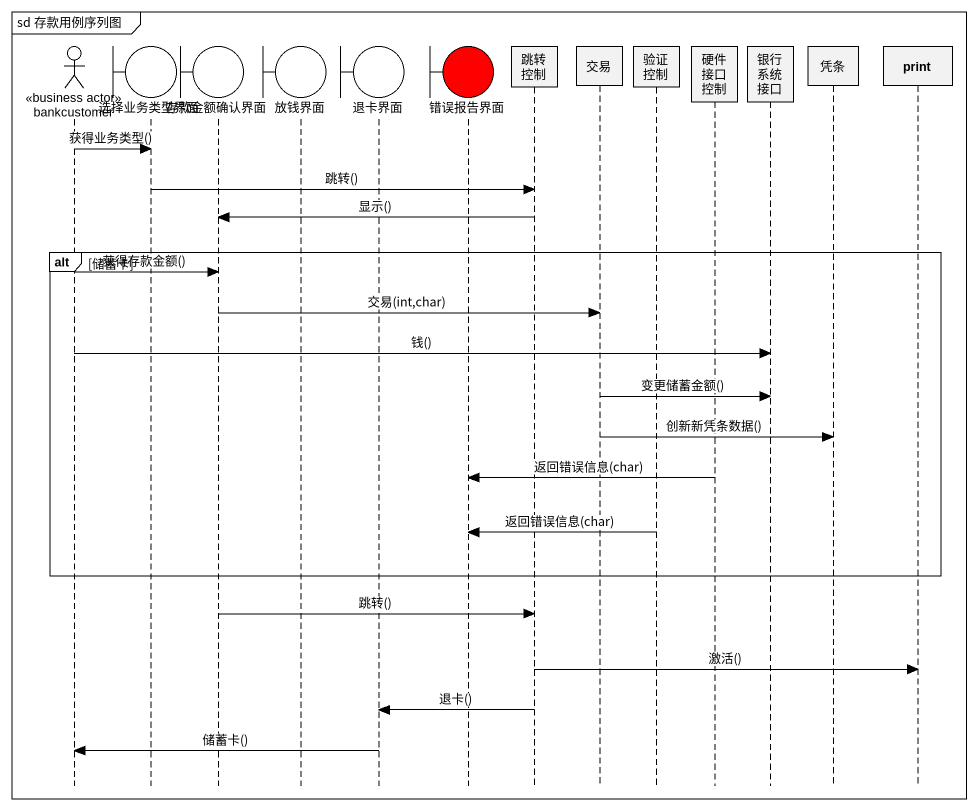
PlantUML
@startuml
mainframe sd 存款用例序列图
hide footbox
actor bankcustomer <<business actor>>
boundary 选择业务类型界面
boundary 存款金额确认界面
boundary 放钱界面
boundary 退卡界面
boundary 错误报告界面 #FF0000
participant 跳转控制
participant 交易
participant 验证控制
participant 硬件接口控制
participant 银行系统接口
participant 凭条
participant print

bankcustomer -> 选择业务类型界面 : 获得业务类型()
选择业务类型界面 -> 跳转控制 : 跳转()
跳转控制 -> 存款金额确认界面 : 显示()
alt 储蓄卡
  bankcustomer -> 存款金额确认界面 : 获得存款金额()
  存款金额确认界面 -> 交易 : 交易(int,char)
  bankcustomer -> 银行系统接口 : 钱()
  交易 -> 银行系统接口 : 变更储蓄金额()
  交易 -> 凭条 : 创新新凭条数据()
  硬件接口控制 -> 错误报告界面 : 返回错误信息(char)
  验证控制 -> 错误报告界面 : 返回错误信息(char)
end
存款金额确认界面 -> 跳转控制 : 跳转()
跳转控制 -> print : 激活()
跳转控制 -> 退卡界面 : 退卡()
退卡界面 -> bankcustomer : 储蓄卡()
@enduml
